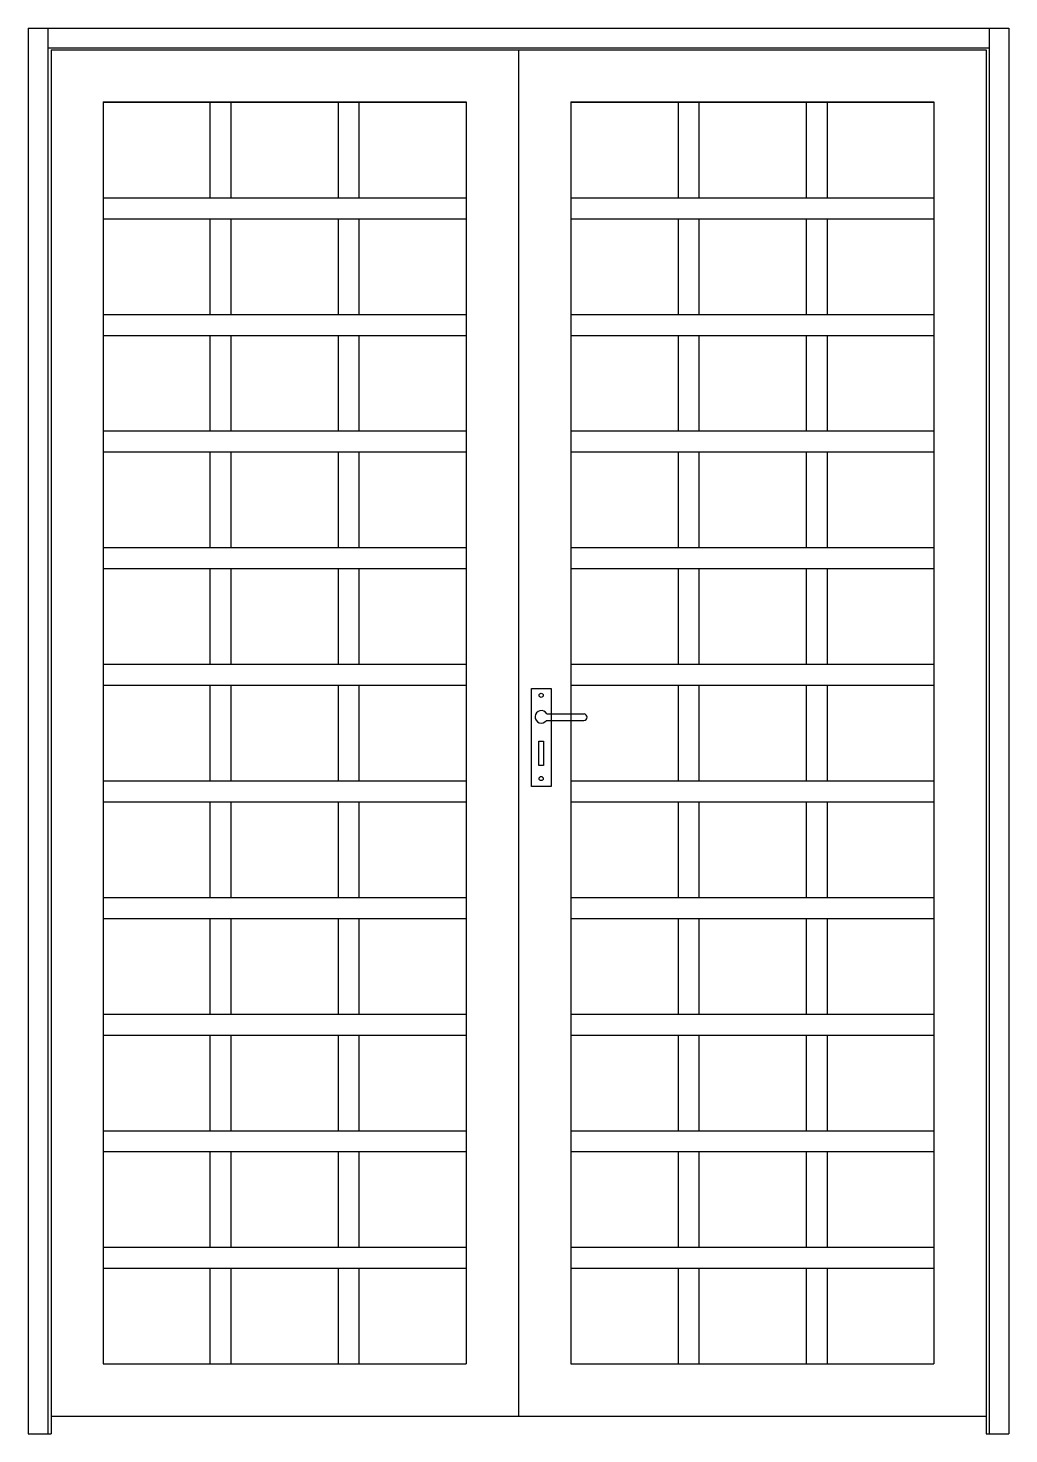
# Model space of a CAD drawing. Header units: millimetres. Extents: x 0.76 to 2.26, y 1310.48 to 1312.63.
import ezdxf

# ---------------------------------------------------------------- set-up
doc = ezdxf.new("R2010")
doc.units = ezdxf.units.MM
doc.header["$LTSCALE"] = 0.5
doc.layers.add('Gravia_Portas', color=1, linetype='Continuous')

msp = doc.modelspace()

# ---------------------------------------------------------------- linework, layer by layer
at = {"layer": 'Gravia_Portas', "color": 2}
for p, q in [((0.7567, 1312.633), (0.7567, 1310.483)), ((0.7567, 1312.633), (2.2567, 1312.633)), ((2.2567, 1312.633), (2.2567, 1310.483))]:
    msp.add_line(p, q, dxfattribs=at)
at = {"layer": 'Gravia_Portas'}
for p, q in [((0.7867, 1312.633), (0.7867, 1310.483)), ((2.2267, 1312.633), (2.2267, 1310.483)), ((0.7867, 1312.603), (2.2267, 1312.603)), ((0.7917, 1312.6), (0.7917, 1310.483)), ((0.7917, 1312.6), (2.2217, 1312.6)), ((1.5067, 1312.6), (1.5067, 1310.51)), ((2.2217, 1312.6), (2.2217, 1310.483)), ((0.8717, 1312.52), (0.8717, 1310.59)), ((0.8717, 1312.52), (1.4267, 1312.52)), ((0.8717, 1312.52), (1.4267, 1312.52)), ((0.8717, 1312.5198), (1.4267, 1312.5198)), ((1.0347, 1312.5198), (1.0347, 1312.3735)), ((1.0667, 1312.5198), (1.0667, 1312.3735)), ((1.2307, 1312.5198), (1.2307, 1312.3735)), ((1.2627, 1312.5198), (1.2627, 1312.3735)), ((1.4267, 1312.52), (1.4267, 1310.59)), ((1.5867, 1312.52), (1.5867, 1310.59)), ((1.5867, 1312.52), (2.1417, 1312.52)), ((1.5867, 1312.52), (2.1417, 1312.52)), ((1.5867, 1312.52), (2.1417, 1312.52)), ((1.5867, 1312.5198), (2.1417, 1312.5198)), ((1.7507, 1312.5198), (1.7507, 1312.3735)), ((1.7827, 1312.5198), (1.7827, 1312.3735)), ((1.9467, 1312.5198), (1.9467, 1312.3735)), ((1.9787, 1312.5198), (1.9787, 1312.3735)), ((2.1417, 1312.52), (2.1417, 1310.59)), ((0.8717, 1312.3735), (1.4267, 1312.3735)), ((1.5867, 1312.3735), (2.1417, 1312.3735)), ((0.8717, 1312.3415), (1.4267, 1312.3415)), ((1.0347, 1312.3415), (1.0347, 1312.1951)), ((1.0667, 1312.3415), (1.0667, 1312.1951)), ((1.2307, 1312.3415), (1.2307, 1312.1951)), ((1.2627, 1312.3415), (1.2627, 1312.1951)), ((1.5867, 1312.3415), (2.1417, 1312.3415)), ((1.7507, 1312.3415), (1.7507, 1312.1951)), ((1.7827, 1312.3415), (1.7827, 1312.1951)), ((1.9467, 1312.3415), (1.9467, 1312.1951)), ((1.9787, 1312.3415), (1.9787, 1312.1951)), ((0.8717, 1312.1951), (1.4267, 1312.1951)), ((1.5867, 1312.1951), (2.1417, 1312.1951)), ((0.8717, 1312.1631), (1.4267, 1312.1631)), ((1.0347, 1312.1631), (1.0347, 1312.0168)), ((1.0667, 1312.1631), (1.0667, 1312.0168)), ((1.2307, 1312.1631), (1.2307, 1312.0168)), ((1.2627, 1312.1631), (1.2627, 1312.0168)), ((1.5867, 1312.1631), (2.1417, 1312.1631)), ((1.7507, 1312.1631), (1.7507, 1312.0168)), ((1.7827, 1312.1631), (1.7827, 1312.0168)), ((1.9467, 1312.1631), (1.9467, 1312.0168)), ((1.9787, 1312.1631), (1.9787, 1312.0168)), ((0.8717, 1312.0168), (1.4267, 1312.0168)), ((1.5867, 1312.0168), (2.1417, 1312.0168)), ((0.8717, 1311.9848), (1.4267, 1311.9848)), ((1.0347, 1311.9848), (1.0347, 1311.8384)), ((1.0667, 1311.9848), (1.0667, 1311.8384)), ((1.2307, 1311.9848), (1.2307, 1311.8384)), ((1.2627, 1311.9848), (1.2627, 1311.8384)), ((1.5867, 1311.9848), (2.1417, 1311.9848)), ((1.7507, 1311.9848), (1.7507, 1311.8384)), ((1.7827, 1311.9848), (1.7827, 1311.8384)), ((1.9467, 1311.9848), (1.9467, 1311.8384)), ((1.9787, 1311.9848), (1.9787, 1311.8384)), ((0.8717, 1311.8384), (1.4267, 1311.8384)), ((1.5867, 1311.8384), (2.1417, 1311.8384)), ((0.8717, 1311.8064), (1.4267, 1311.8064)), ((1.0347, 1311.8064), (1.0347, 1311.6601)), ((1.0667, 1311.8064), (1.0667, 1311.6601)), ((1.2307, 1311.8064), (1.2307, 1311.6601)), ((1.2627, 1311.8064), (1.2627, 1311.6601)), ((1.5867, 1311.8064), (2.1417, 1311.8064)), ((1.7507, 1311.8064), (1.7507, 1311.6601)), ((1.7827, 1311.8064), (1.7827, 1311.6601)), ((1.9467, 1311.8064), (1.9467, 1311.6601)), ((1.9787, 1311.8064), (1.9787, 1311.6601)), ((0.8717, 1311.6601), (1.4267, 1311.6601)), ((1.5867, 1311.6601), (2.1417, 1311.6601)), ((0.8717, 1311.6281), (1.4267, 1311.6281)), ((1.0347, 1311.6281), (1.0347, 1311.4817)), ((1.0667, 1311.6281), (1.0667, 1311.4817)), ((1.2307, 1311.6281), (1.2307, 1311.4817)), ((1.2627, 1311.6281), (1.2627, 1311.4817)), ((1.5264, 1311.6232), (1.5564, 1311.6232)), ((1.5264, 1311.4732), (1.5264, 1311.6232)), ((1.5564, 1311.6232), (1.5564, 1311.4732)), ((1.5867, 1311.6281), (2.1417, 1311.6281)), ((1.7507, 1311.6281), (1.7507, 1311.4817)), ((1.7827, 1311.6281), (1.7827, 1311.4817)), ((1.9467, 1311.6281), (1.9467, 1311.4817)), ((1.9787, 1311.6281), (1.9787, 1311.4817)), ((1.5493, 1311.5741), (1.6065, 1311.5741)), ((1.5499, 1311.5841), (1.6069, 1311.5841)), ((1.538, 1311.5425), (1.5448, 1311.5425)), ((1.538, 1311.505), (1.538, 1311.5425)), ((1.5448, 1311.5425), (1.5448, 1311.505)), ((1.5448, 1311.505), (1.538, 1311.505)), ((0.8717, 1311.4817), (1.4267, 1311.4817)), ((1.5867, 1311.4817), (2.1417, 1311.4817)), ((1.5564, 1311.4732), (1.5264, 1311.4732)), ((0.8717, 1311.4497), (1.4267, 1311.4497)), ((1.0347, 1311.4497), (1.0347, 1311.3034)), ((1.0667, 1311.4497), (1.0667, 1311.3034)), ((1.2307, 1311.4497), (1.2307, 1311.3034)), ((1.2627, 1311.4497), (1.2627, 1311.3034)), ((1.5867, 1311.4497), (2.1417, 1311.4497)), ((1.7507, 1311.4497), (1.7507, 1311.3034)), ((1.7827, 1311.4497), (1.7827, 1311.3034)), ((1.9467, 1311.4497), (1.9467, 1311.3034)), ((1.9787, 1311.4497), (1.9787, 1311.3034)), ((0.8717, 1311.3034), (1.4267, 1311.3034)), ((1.5867, 1311.3034), (2.1417, 1311.3034)), ((0.8717, 1311.2714), (1.4267, 1311.2714)), ((1.0347, 1311.2714), (1.0347, 1311.125)), ((1.0667, 1311.2714), (1.0667, 1311.125)), ((1.2307, 1311.2714), (1.2307, 1311.125)), ((1.2627, 1311.2714), (1.2627, 1311.125)), ((1.5867, 1311.2714), (2.1417, 1311.2714)), ((1.7507, 1311.2714), (1.7507, 1311.125)), ((1.7827, 1311.2714), (1.7827, 1311.125)), ((1.9467, 1311.2714), (1.9467, 1311.125)), ((1.9787, 1311.2714), (1.9787, 1311.125)), ((0.8717, 1311.125), (1.4267, 1311.125)), ((1.5867, 1311.125), (2.1417, 1311.125)), ((0.8717, 1311.093), (1.4267, 1311.093)), ((1.0347, 1311.093), (1.0347, 1310.9467)), ((1.0667, 1311.093), (1.0667, 1310.9467)), ((1.2307, 1311.093), (1.2307, 1310.9467)), ((1.2627, 1311.093), (1.2627, 1310.9467)), ((1.5867, 1311.093), (2.1417, 1311.093)), ((1.7507, 1311.093), (1.7507, 1310.9467)), ((1.7827, 1311.093), (1.7827, 1310.9467)), ((1.9467, 1311.093), (1.9467, 1310.9467)), ((1.9787, 1311.093), (1.9787, 1310.9467)), ((0.8717, 1310.9467), (1.4267, 1310.9467)), ((1.5867, 1310.9467), (2.1417, 1310.9467)), ((0.8717, 1310.9147), (1.4267, 1310.9147)), ((1.0347, 1310.9147), (1.0347, 1310.7683)), ((1.0667, 1310.9147), (1.0667, 1310.7683)), ((1.2307, 1310.9147), (1.2307, 1310.7683)), ((1.2627, 1310.9147), (1.2627, 1310.7683)), ((1.5867, 1310.9147), (2.1417, 1310.9147)), ((1.7507, 1310.9147), (1.7507, 1310.7683)), ((1.7827, 1310.9147), (1.7827, 1310.7683)), ((1.9467, 1310.9147), (1.9467, 1310.7683)), ((1.9787, 1310.9147), (1.9787, 1310.7683)), ((0.8717, 1310.7683), (1.4267, 1310.7683)), ((1.5867, 1310.7683), (2.1417, 1310.7683)), ((0.8717, 1310.7363), (1.4267, 1310.7363)), ((1.0347, 1310.7363), (1.0347, 1310.59)), ((1.0667, 1310.7363), (1.0667, 1310.59)), ((1.2307, 1310.7363), (1.2307, 1310.59)), ((1.2627, 1310.7363), (1.2627, 1310.59)), ((1.5867, 1310.7363), (2.1417, 1310.7363)), ((1.7507, 1310.7363), (1.7507, 1310.59)), ((1.7827, 1310.7363), (1.7827, 1310.59)), ((1.9467, 1310.7363), (1.9467, 1310.59)), ((1.9787, 1310.7363), (1.9787, 1310.59)), ((0.8717, 1310.59), (1.4267, 1310.59)), ((1.5867, 1310.59), (2.1417, 1310.59)), ((0.7917, 1310.51), (2.2217, 1310.51)), ((0.7567, 1310.483), (0.7917, 1310.483)), ((0.7567, 1310.483), (0.7917, 1310.483)), ((2.2217, 1310.483), (2.2567, 1310.483)), ((2.2217, 1310.483), (2.2567, 1310.483))]:
    msp.add_line(p, q, dxfattribs=at)
for centre in [(1.5413, 1311.6125), (1.5413, 1311.4852)]:
    msp.add_circle(centre, 0.00318, dxfattribs=at)
for centre, radius, start, end in [((1.5415, 1311.5796), 0.00955, 27.6933, 324.3952), ((1.6065, 1311.5791), 0.00501, 270.1004, 85.2011)]:
    msp.add_arc(centre, radius, start, end, dxfattribs=at)

doc.saveas('drawing.dxf')
